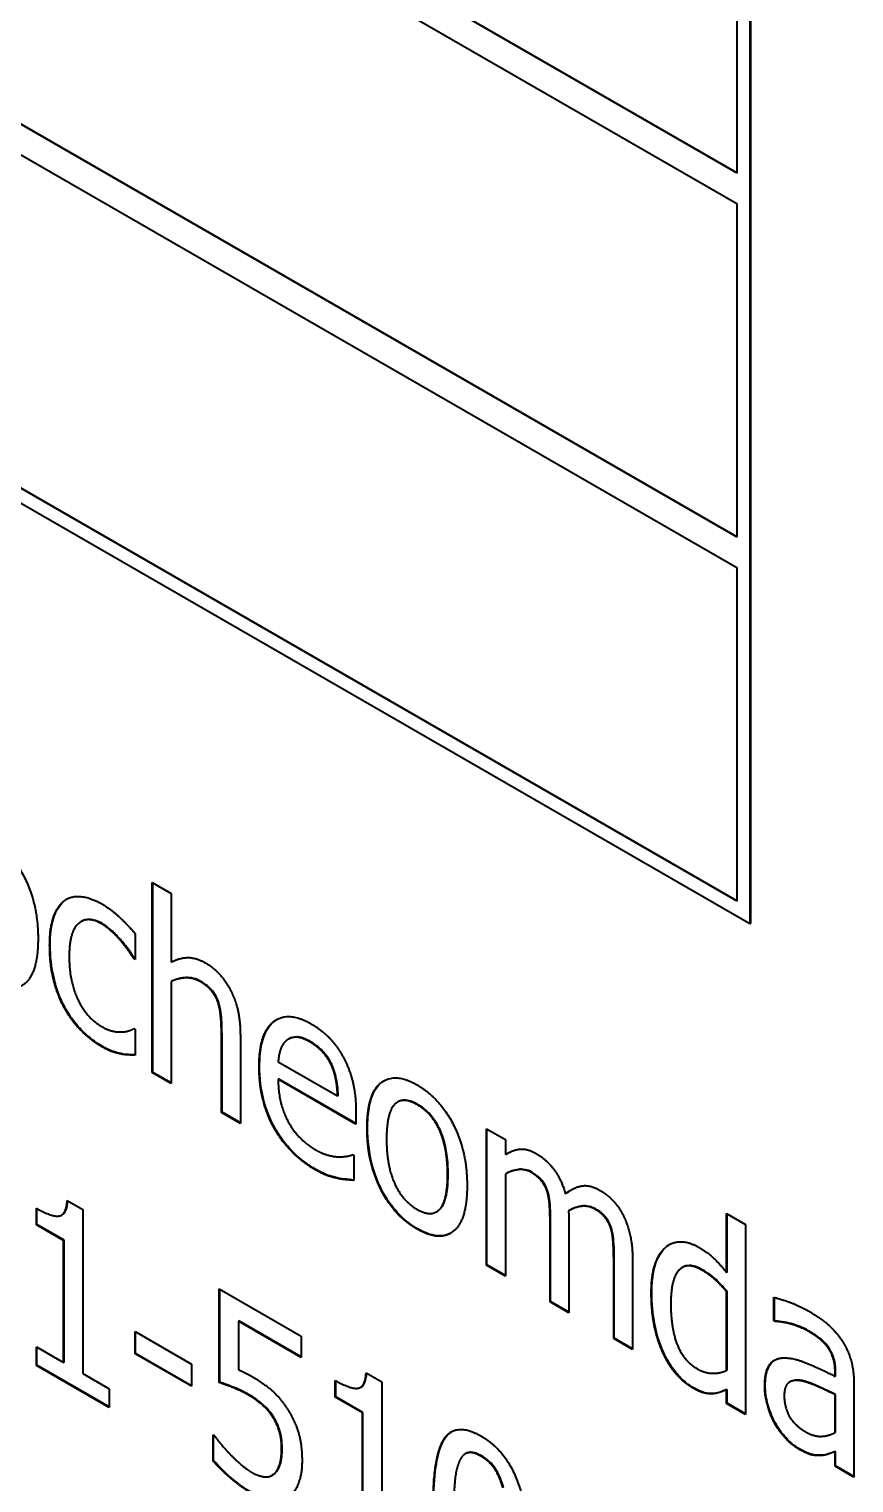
# Model space of a CAD drawing. Header units: millimetres. Extents: x 0 to 3364, y 0 to 2376.
# Drawn here: x 2982.97 to 2988.54, y 1885.58 to 1895.38 of the extents above; entities that cross this region are included whole.
import ezdxf

# ---------------------------------------------------------------- set-up
doc = ezdxf.new("R2010")
doc.units = ezdxf.units.MM
doc.header["$LTSCALE"] = 4
doc.layers.add('가시적인 것(ISO)', color=3, linetype='Continuous', lineweight=40, true_color=0x00ff00)
doc.layers.add('가시적인 좁은 것(ISO)', color=3, linetype='Continuous', lineweight=35, true_color=0x00ff00)

msp = doc.modelspace()

# ---------------------------------------------------------------- linework, layer by layer
at = {"layer": '가시적인 것(ISO)'}
for p, q in [((2987.8342, 1908.9738), (2987.8342, 1889.3527)), ((2987.8377, 1908.9758), (2987.8377, 1889.3547)), ((2987.7458, 1894.4111), (2972.0127, 1903.4712)), ((2972.0162, 1903.4732), (2987.7458, 1894.4151)), ((2972.0127, 1903.2668), (2987.7458, 1894.2067)), ((2987.7458, 1891.9584), (2972.0127, 1901.0185)), ((2972.0162, 1901.0206), (2987.7458, 1891.9625)), ((2972.0127, 1900.8141), (2987.7458, 1891.754)), ((2987.8342, 1889.3527), (2971.9243, 1898.5146)), ((2987.7458, 1889.5058), (2972.0127, 1898.5659)), ((2972.0162, 1898.5679), (2987.7458, 1889.5098)), ((2987.7458, 1896.6593), (2987.7458, 1894.4111)), ((2987.7458, 1894.2067), (2987.7458, 1891.9584)), ((2987.7458, 1891.754), (2987.7458, 1889.5058)), ((2983.8045, 1889.6303), (2983.9317, 1889.557)), ((2983.8045, 1888.3493), (2983.8045, 1889.6303)), ((2983.808, 1888.3513), (2983.808, 1889.6282)), ((2983.9317, 1889.557), (2983.9317, 1889.0939)), ((2983.328, 1889.3695), (2983.3245, 1889.3675)), ((2983.6885, 1889.2867), (2983.6885, 1889.1127)), ((2987.8377, 1889.3547), (2987.8342, 1889.3527)), ((2983.6843, 1889.1192), (2983.6807, 1889.1172)), ((2983.6885, 1889.1127), (2983.6807, 1889.1172)), ((2983.6885, 1889.1168), (2983.6843, 1889.1192)), ((2983.9353, 1888.9658), (2983.9317, 1888.9637)), ((2983.9317, 1888.9637), (2983.9317, 1888.276)), ((2984.2507, 1888.8268), (2984.2472, 1888.8248)), ((2983.6807, 1888.6462), (2983.6885, 1888.6417)), ((2983.6885, 1888.6417), (2983.6885, 1888.4678)), ((2984.2712, 1888.0805), (2984.2712, 1888.6052)), ((2984.2748, 1888.0826), (2984.2748, 1888.6073)), ((2984.3984, 1888.6045), (2984.3984, 1888.0073)), ((2984.7269, 1888.5769), (2984.7234, 1888.5748)), ((2983.5932, 1888.4781), (2983.5896, 1888.476)), ((2984.6537, 1888.4227), (2985.0543, 1888.1921)), ((2983.808, 1888.3513), (2983.8045, 1888.3493)), ((2983.9317, 1888.276), (2983.8045, 1888.3493)), ((2983.9317, 1888.2801), (2983.808, 1888.3513)), ((2984.6573, 1888.3065), (2984.6537, 1888.3045)), ((2985.178, 1888.0025), (2984.6537, 1888.3045)), ((2985.178, 1888.0066), (2984.6573, 1888.3065)), ((2985.0578, 1888.1941), (2985.0543, 1888.1921)), ((2985.4624, 1888.1531), (2985.4589, 1888.1511)), ((2984.2748, 1888.0826), (2984.2712, 1888.0805)), ((2984.3984, 1888.0073), (2984.2712, 1888.0805)), ((2984.3984, 1888.0113), (2984.2748, 1888.0826)), ((2985.178, 1888.087), (2985.178, 1888.0025)), ((2986.0582, 1887.0515), (2986.0582, 1887.9717)), ((2986.0582, 1887.9717), (2986.1854, 1887.8985)), ((2986.0617, 1887.0535), (2986.0617, 1887.9697)), ((2986.1854, 1887.8985), (2986.1854, 1887.7971)), ((2985.1557, 1887.7968), (2985.1634, 1887.7923)), ((2985.1634, 1887.7923), (2985.1634, 1887.6234)), ((2986.1889, 1887.7991), (2986.1854, 1887.7971)), ((2986.1889, 1887.668), (2986.1854, 1887.6659)), ((2986.1854, 1887.6659), (2986.1854, 1886.9782)), ((2986.5938, 1887.5342), (2986.5902, 1887.5322)), ((2983.0232, 1887.3236), (2983.0232, 1887.4359)), ((2983.0267, 1887.3257), (2983.0267, 1887.4339)), ((2983.2312, 1887.4871), (2983.3361, 1887.4267)), ((2983.3361, 1887.4267), (2983.3361, 1886.3216)), ((2986.6162, 1887.42), (2986.6127, 1887.418)), ((2983.0267, 1887.3257), (2983.0232, 1887.3236)), ((2983.2063, 1887.2182), (2983.0232, 1887.3236)), ((2983.2098, 1887.2202), (2983.0267, 1887.3257)), ((2983.1962, 1887.3913), (2983.1926, 1887.3893)), ((2985.7241, 1887.4133), (2985.7206, 1887.4113)), ((2986.4871, 1886.8045), (2986.4871, 1887.3372)), ((2986.4906, 1886.8065), (2986.4906, 1887.3392)), ((2986.6143, 1887.3374), (2986.6143, 1886.7312)), ((2987.6767, 1887.0029), (2987.6767, 1887.4004)), ((2987.6767, 1887.4004), (2987.8039, 1887.3272)), ((2987.6802, 1887.005), (2987.6802, 1887.3984)), ((2987.8039, 1887.3272), (2987.8039, 1886.0462)), ((2983.2098, 1887.2202), (2983.2063, 1887.2182)), ((2983.2063, 1886.3963), (2983.2063, 1887.2182)), ((2983.2098, 1886.3984), (2983.2098, 1887.2202)), ((2986.0617, 1887.0535), (2986.0582, 1887.0515)), ((2986.1854, 1886.9782), (2986.0582, 1887.0515)), ((2986.1854, 1886.9823), (2986.0617, 1887.0535)), ((2986.916, 1886.5575), (2986.916, 1887.0902)), ((2986.9195, 1886.5595), (2986.9195, 1887.0922)), ((2987.0432, 1887.0904), (2987.0432, 1886.4842)), ((2987.382, 1887.0378), (2987.3785, 1887.0357)), ((2987.6802, 1887.005), (2987.6767, 1887.0029)), ((2984.2558, 1886.261), (2984.2558, 1886.8931)), ((2984.2558, 1886.8931), (2984.8084, 1886.5748)), ((2984.2593, 1886.2631), (2984.2593, 1886.8911)), ((2987.6802, 1886.8768), (2987.6767, 1886.8747)), ((2987.6767, 1886.343), (2987.6767, 1886.8747)), ((2987.6802, 1886.3451), (2987.6802, 1886.8768)), ((2987.9964, 1886.6777), (2987.9964, 1886.8357)), ((2988, 1886.6797), (2988, 1886.8348)), ((2986.4906, 1886.8065), (2986.4871, 1886.8045)), ((2986.6143, 1886.7312), (2986.4871, 1886.8045)), ((2986.6143, 1886.7353), (2986.4906, 1886.8065)), ((2984.3891, 1886.6763), (2984.3855, 1886.6743)), ((2984.8084, 1886.4307), (2984.3855, 1886.6743)), ((2984.3855, 1886.6743), (2984.3855, 1886.3473)), ((2984.8084, 1886.4348), (2984.3891, 1886.6763)), ((2988, 1886.6797), (2987.9964, 1886.6777)), ((2988.0042, 1886.6732), (2987.9964, 1886.6777)), ((2988.0077, 1886.6753), (2988, 1886.6797)), ((2988.0077, 1886.6753), (2988.0042, 1886.6732)), ((2983.6885, 1886.4556), (2983.6885, 1886.6046)), ((2983.6885, 1886.6046), (2984.0701, 1886.3849)), ((2983.692, 1886.4576), (2983.692, 1886.6026)), ((2984.8084, 1886.5748), (2984.8084, 1886.4307)), ((2986.9195, 1886.5595), (2986.916, 1886.5575)), ((2987.0432, 1886.4842), (2986.916, 1886.5575)), ((2987.0432, 1886.4883), (2986.9195, 1886.5595)), ((2983.0232, 1886.3766), (2983.0232, 1886.5018)), ((2983.0232, 1886.5018), (2983.2063, 1886.3963)), ((2983.0267, 1886.3786), (2983.0267, 1886.4997)), ((2983.692, 1886.4576), (2983.6885, 1886.4556)), ((2984.0701, 1886.2358), (2983.6885, 1886.4556)), ((2984.0701, 1886.2399), (2983.692, 1886.4576)), ((2987.2513, 1886.4659), (2987.2478, 1886.4638)), ((2983.0267, 1886.3786), (2983.0232, 1886.3766)), ((2983.5148, 1886.0934), (2983.0232, 1886.3766)), ((2983.5148, 1886.0975), (2983.0267, 1886.3786)), ((2983.2098, 1886.3984), (2983.2063, 1886.3963)), ((2984.0701, 1886.3849), (2984.0701, 1886.2358)), ((2987.6802, 1886.3451), (2987.6767, 1886.343)), ((2983.3361, 1886.3216), (2983.5148, 1886.2186)), ((2984.2593, 1886.2631), (2984.2558, 1886.261)), ((2985.0388, 1886.1629), (2985.0388, 1886.2752)), ((2985.0423, 1886.165), (2985.0423, 1886.2732)), ((2985.2468, 1886.3264), (2985.3517, 1886.266)), ((2985.3517, 1886.266), (2985.3517, 1885.1609)), ((2988.1046, 1886.2654), (2988.101, 1886.2634)), ((2988.409, 1886.3029), (2988.409, 1886.3328)), ((2988.4125, 1886.305), (2988.409, 1886.3029)), ((2988.4125, 1886.305), (2988.4125, 1886.3348)), ((2988.5362, 1886.2535), (2988.5362, 1885.6245)), ((2983.5148, 1886.2186), (2983.5148, 1886.0934)), ((2985.0423, 1886.165), (2985.0388, 1886.1629)), ((2985.2219, 1886.0575), (2985.0388, 1886.1629)), ((2985.2254, 1886.0595), (2985.0423, 1886.165)), ((2985.2118, 1886.2306), (2985.2082, 1886.2286)), ((2987.6802, 1886.2149), (2987.6767, 1886.2129)), ((2987.6767, 1886.1194), (2987.6767, 1886.2129)), ((2987.6802, 1886.1215), (2987.6802, 1886.2149)), ((2988.4125, 1886.1818), (2988.409, 1886.1797)), ((2988.409, 1885.9243), (2988.409, 1886.1797)), ((2988.4125, 1885.9264), (2988.4125, 1886.1818)), ((2985.2254, 1886.0595), (2985.2219, 1886.0575)), ((2985.2219, 1885.2356), (2985.2219, 1886.0575)), ((2985.2254, 1885.2377), (2985.2254, 1886.0595)), ((2987.6802, 1886.1215), (2987.6767, 1886.1194)), ((2987.8039, 1886.0462), (2987.6767, 1886.1194)), ((2987.8039, 1886.0503), (2987.6802, 1886.1215)), ((2984.6237, 1886.0264), (2984.6202, 1886.0243)), ((2984.2145, 1885.7343), (2984.2145, 1885.9082)), ((2984.2145, 1885.9082), (2984.224, 1885.9027)), ((2984.218, 1885.7363), (2984.218, 1885.9061)), ((2988.4125, 1885.9264), (2988.409, 1885.9243)), ((2985.9191, 1885.7826), (2985.9156, 1885.7806)), ((2988.3206, 1885.7716), (2988.317, 1885.7696)), ((2988.4125, 1885.7972), (2988.409, 1885.7951)), ((2988.409, 1885.6977), (2988.409, 1885.7951)), ((2988.4125, 1885.6998), (2988.4125, 1885.7972)), ((2984.218, 1885.7363), (2984.2145, 1885.7343)), ((2988.4125, 1885.6998), (2988.409, 1885.6977)), ((2988.5362, 1885.6245), (2988.409, 1885.6977)), ((2988.5362, 1885.6286), (2988.4125, 1885.6998)), ((2984.6169, 1885.6384), (2984.6133, 1885.6363)), ((2984.6289, 1885.6468), (2984.6254, 1885.6447))]:
    msp.add_line(p, q, dxfattribs=at)
for points, degree in [([(2982.6974, 1889.9329), (2982.8504, 1889.8448), (2983.0344, 1889.4845), (2983.0344, 1889.2529)], 2), ([(2983.1126, 1889.2059), (2983.1126, 1889.3271), (2983.1659, 1889.4733), (2983.2106, 1889.5072)], 2), ([(2983.2106, 1889.5072), (2983.2553, 1889.5421), (2983.3885, 1889.53), (2983.465, 1889.4859)], 2), ([(2983.2141, 1889.5092), (2983.2186, 1889.5128), (2983.2234, 1889.516), (2983.2282, 1889.5189)], 3), ([(2983.465, 1889.4859), (2983.5277, 1889.4498), (2983.6429, 1889.3407), (2983.6885, 1889.2867)], 2), ([(2983.4633, 1889.3517), (2983.3644, 1889.4087), (2983.2441, 1889.2961), (2983.2441, 1889.1301)], 2), ([(2983.5939, 1889.2358), (2983.5681, 1889.2665), (2983.4959, 1889.3329), (2983.4633, 1889.3517)], 2), ([(2983.0344, 1889.2529), (2983.0344, 1889.0204), (2982.8504, 1888.8729), (2982.6974, 1888.961)], 2), ([(2983.2106, 1888.7887), (2983.1642, 1888.8741), (2983.1126, 1889.0846), (2983.1126, 1889.2059)], 2), ([(2983.6807, 1889.1172), (2983.6678, 1889.1385), (2983.6249, 1889.1991), (2983.5939, 1889.2358)], 2), ([(2983.2441, 1889.1301), (2983.2441, 1888.9682), (2983.3601, 1888.7195), (2983.4633, 1888.6601)], 2), ([(2983.9317, 1889.0939), (2983.9884, 1889.1239), (2984.0993, 1889.1256), (2984.1612, 1889.09)], 2), ([(2984.1612, 1889.09), (2984.2729, 1889.0256), (2984.3984, 1888.7745), (2984.3984, 1888.6045)], 2), ([(2984.1277, 1888.9622), (2984.0804, 1888.9894), (2983.9799, 1888.9857), (2983.9317, 1888.9637)], 2), ([(2984.2472, 1888.8248), (2984.2317, 1888.8685), (2984.1758, 1888.9345), (2984.1277, 1888.9622)], 2), ([(2983.465, 1888.5239), (2983.3876, 1888.5685), (2983.257, 1888.7024), (2983.2106, 1888.7887)], 2), ([(2984.2712, 1888.6052), (2984.2712, 1888.6688), (2984.2609, 1888.7841), (2984.2472, 1888.8248)], 2), ([(2984.5248, 1888.3897), (2984.5248, 1888.6142), (2984.7182, 1888.7692), (2984.8746, 1888.6791)], 2), ([(2983.4633, 1888.6601), (2983.5252, 1888.6244), (2983.6378, 1888.6222), (2983.6807, 1888.6462)], 2), ([(2984.8746, 1888.6791), (2984.9451, 1888.6385), (2985.0534, 1888.5265), (2985.0938, 1888.4506)], 2), ([(2983.5896, 1888.476), (2983.557, 1888.4829), (2983.5054, 1888.5007), (2983.465, 1888.5239)], 2), ([(2984.7165, 1888.5705), (2984.6872, 1888.5505), (2984.658, 1888.4789), (2984.6537, 1888.4227)], 2), ([(2984.8669, 1888.5564), (2984.8162, 1888.5856), (2984.7448, 1888.5899), (2984.7165, 1888.5705)], 2), ([(2985.0113, 1888.4017), (2984.9889, 1888.4493), (2984.9185, 1888.5267), (2984.8669, 1888.5564)], 2), ([(2983.6885, 1888.4678), (2983.6696, 1888.4677), (2983.6128, 1888.4696), (2983.5896, 1888.476)], 2), ([(2985.0543, 1888.1921), (2985.0525, 1888.2557), (2985.0311, 1888.3595), (2985.0113, 1888.4017)], 2), ([(2985.0938, 1888.4506), (2985.1351, 1888.3741), (2985.178, 1888.1973), (2985.178, 1888.087)], 2), ([(2984.9047, 1887.6949), (2984.7242, 1887.7988), (2984.5248, 1888.1611), (2984.5248, 1888.3897)], 2), ([(2984.6537, 1888.3045), (2984.6537, 1888.1445), (2984.7861, 1887.8983), (2984.9038, 1887.8305)], 2), ([(2985.2528, 1887.9754), (2985.2528, 1888.2059), (2985.4385, 1888.3544), (2985.5906, 1888.2668)], 2), ([(2985.5906, 1888.2668), (2985.7436, 1888.1787), (2985.9275, 1887.8184), (2985.9275, 1887.5868)], 2), ([(2985.5906, 1888.1337), (2985.4918, 1888.1906), (2985.3843, 1888.0785), (2985.3843, 1887.8997)], 2), ([(2985.796, 1887.6626), (2985.796, 1887.8414), (2985.6895, 1888.0767), (2985.5906, 1888.1337)], 2), ([(2985.5906, 1887.2949), (2985.4333, 1887.3855), (2985.2528, 1887.7508), (2985.2528, 1887.9754)], 2), ([(2984.9038, 1887.8305), (2984.9451, 1887.8067), (2985.0259, 1887.7831), (2985.0586, 1887.7822)], 2), ([(2985.3843, 1887.8997), (2985.3843, 1887.7257), (2985.4918, 1887.485), (2985.5906, 1887.4281)], 2), ([(2986.1854, 1887.7971), (2986.2353, 1887.829), (2986.3332, 1887.8392), (2986.3926, 1887.805)], 2), ([(2985.0586, 1887.7822), (2985.0929, 1887.7822), (2985.1402, 1887.7898), (2985.1557, 1887.7968)], 2), ([(2986.1889, 1887.7991), (2986.1923, 1887.8013), (2986.1958, 1887.8034), (2986.1993, 1887.8055)], 3), ([(2986.3926, 1887.805), (2986.4596, 1887.7664), (2986.5627, 1887.6325), (2986.5902, 1887.5322)], 2), ([(2985.0482, 1887.638), (2985.0113, 1887.6464), (2984.9511, 1887.6681), (2984.9047, 1887.6949)], 2), ([(2985.1634, 1887.6234), (2985.1411, 1887.6253), (2985.0749, 1887.6316), (2985.0482, 1887.638)], 2), ([(2985.5906, 1887.4281), (2985.6886, 1887.3716), (2985.796, 1887.4857), (2985.796, 1887.6626)], 2), ([(2986.3599, 1887.6767), (2986.3186, 1887.7005), (2986.2284, 1887.6899), (2986.1854, 1887.6659)], 2), ([(2986.4665, 1887.5508), (2986.4527, 1887.5915), (2986.4029, 1887.652), (2986.3599, 1887.6767)], 2), ([(2985.9275, 1887.5868), (2985.9275, 1887.3543), (2985.7436, 1887.2068), (2985.5906, 1887.2949)], 2), ([(2986.4871, 1887.3372), (2986.4871, 1887.4008), (2986.4794, 1887.5135), (2986.4665, 1887.5508)], 2), ([(2986.5902, 1887.5322), (2986.6478, 1887.5775), (2986.757, 1887.5951), (2986.8215, 1887.558)], 2), ([(2986.5938, 1887.5342), (2986.6058, 1887.5437), (2986.6186, 1887.5526), (2986.632, 1887.5604)], 3), ([(2986.8215, 1887.558), (2986.8704, 1887.5298), (2986.9495, 1887.4475), (2986.9796, 1887.3884)], 2), ([(2983.0232, 1887.4359), (2983.1272, 1887.376), (2983.2252, 1887.3912), (2983.2312, 1887.4871)], 2), ([(2986.7888, 1887.4297), (2986.7493, 1887.4525), (2986.6599, 1887.4454), (2986.6117, 1887.4174)], 2), ([(2986.6117, 1887.4174), (2986.6126, 1887.403), (2986.6143, 1887.3633), (2986.6143, 1887.3374)], 2), ([(2986.8954, 1887.3038), (2986.8816, 1887.3445), (2986.8318, 1887.405), (2986.7888, 1887.4297)], 2), ([(2986.9796, 1887.3884), (2987.0097, 1887.3294), (2987.0432, 1887.1849), (2987.0432, 1887.0904)], 2), ([(2986.916, 1887.0902), (2986.916, 1887.1538), (2986.9083, 1887.2665), (2986.8954, 1887.3038)], 2), ([(2987.1696, 1886.8646), (2987.1696, 1886.9859), (2987.2211, 1887.1331), (2987.2667, 1887.1734)], 2), ([(2987.2667, 1887.1734), (2987.308, 1887.2093), (2987.4248, 1887.2106), (2987.4893, 1887.1734)], 2), ([(2987.2702, 1887.1755), (2987.277, 1887.1814), (2987.2842, 1887.1866), (2987.2918, 1887.1911)], 3), ([(2987.4893, 1887.1734), (2987.546, 1887.1408), (2987.6303, 1887.0614), (2987.6767, 1887.0029)], 2), ([(2987.5099, 1887.0194), (2987.412, 1887.0759), (2987.3011, 1886.9608), (2987.3011, 1886.7919)], 2), ([(2987.6767, 1886.8747), (2987.6294, 1886.9298), (2987.5538, 1886.9942), (2987.5099, 1887.0194)], 2), ([(2987.2478, 1886.4638), (2987.21, 1886.5462), (2987.1696, 1886.7484), (2987.1696, 1886.8646)], 2), ([(2987.9964, 1886.8357), (2988.0317, 1886.8273), (2988.1632, 1886.7814), (2988.2268, 1886.7448)], 2), ([(2987.3011, 1886.7919), (2987.3011, 1886.6289), (2987.3862, 1886.408), (2987.4807, 1886.3535)], 2), ([(2988.2268, 1886.7448), (2988.305, 1886.6997), (2988.4116, 1886.6085), (2988.4546, 1886.545)], 2), ([(2988.2259, 1886.6081), (2988.1821, 1886.6334), (2988.0635, 1886.6699), (2988.0042, 1886.6732)], 2), ([(2988.3574, 1886.5016), (2988.3334, 1886.5343), (2988.2629, 1886.5868), (2988.2259, 1886.6081)], 2), ([(2988.4546, 1886.545), (2988.4958, 1886.4835), (2988.5362, 1886.34), (2988.5362, 1886.2535)], 2), ([(2987.4506, 1886.2238), (2987.3887, 1886.2594), (2987.2839, 1886.3824), (2987.2478, 1886.4638)], 2), ([(2988.409, 1886.3328), (2988.409, 1886.3864), (2988.3824, 1886.4683), (2988.3574, 1886.5016)], 2), ([(2984.3855, 1886.3473), (2984.4096, 1886.3374), (2984.4577, 1886.3127), (2984.4767, 1886.3018)], 2), ([(2987.4807, 1886.3535), (2987.5306, 1886.3248), (2987.632, 1886.3221), (2987.6767, 1886.343)], 2), ([(2987.9345, 1886.2373), (2987.9345, 1886.3327), (2988.0007, 1886.4297), (2988.0721, 1886.4274)], 2), ([(2988.0721, 1886.4274), (2988.1357, 1886.4266), (2988.3093, 1886.3534), (2988.409, 1886.3029)], 2), ([(2984.4543, 1886.1765), (2984.4002, 1886.2077), (2984.2893, 1886.2507), (2984.2558, 1886.261)], 2), ([(2984.4767, 1886.3018), (2984.554, 1886.2572), (2984.6615, 1886.1646), (2984.7105, 1886.0906)], 2), ([(2985.0388, 1886.2752), (2985.1428, 1886.2153), (2985.2408, 1886.2305), (2985.2468, 1886.3264)], 2), ([(2988.183, 1886.2721), (2988.1322, 1886.2825), (2988.0661, 1886.2421), (2988.0661, 1886.1725)], 2), ([(2988.409, 1886.1797), (2988.3635, 1886.201), (2988.2251, 1886.2638), (2988.183, 1886.2721)], 2), ([(2984.6202, 1886.0243), (2984.591, 1886.072), (2984.5067, 1886.1463), (2984.4543, 1886.1765)], 2), ([(2987.5744, 1886.1853), (2987.5478, 1886.1848), (2987.4893, 1886.2015), (2987.4506, 1886.2238)], 2), ([(2987.6767, 1886.2129), (2987.6466, 1886.2004), (2987.6036, 1886.1854), (2987.5744, 1886.1853)], 2), ([(2988.0016, 1885.988), (2987.9706, 1886.0436), (2987.9345, 1886.1757), (2987.9345, 1886.2373)], 2), ([(2988.0661, 1886.1725), (2988.0661, 1886.093), (2988.1391, 1885.9704), (2988.2096, 1885.9298)], 2), ([(2984.7105, 1886.0906), (2984.7612, 1886.0157), (2984.8145, 1885.8459), (2984.8145, 1885.7346)], 2), ([(2984.6769, 1885.8148), (2984.6769, 1885.8804), (2984.6477, 1885.9807), (2984.6202, 1886.0243)], 2), ([(2988.164, 1885.813), (2988.1168, 1885.8402), (2988.0334, 1885.9309), (2988.0016, 1885.988)], 2), ([(2984.224, 1885.9027), (2984.2394, 1885.8799), (2984.2979, 1885.8105), (2984.3331, 1885.7743)], 2), ([(2985.6989, 1885.4479), (2985.6989, 1885.7798), (2985.8562, 1885.9963), (2986.0212, 1885.9013)], 2), ([(2986.0212, 1885.9013), (2986.1871, 1885.8057), (2986.3427, 1885.3981), (2986.3427, 1885.0781)], 2), ([(2988.2096, 1885.9298), (2988.2689, 1885.8957), (2988.3669, 1885.9019), (2988.409, 1885.9243)], 2), ([(2984.3331, 1885.7743), (2984.3727, 1885.7346), (2984.4388, 1885.6776), (2984.4801, 1885.6539)], 2), ([(2984.6254, 1885.6447), (2984.6503, 1885.6672), (2984.6769, 1885.7492), (2984.6769, 1885.8148)], 2), ([(2986.0212, 1885.7651), (2985.9645, 1885.7978), (2985.8923, 1885.7748), (2985.8717, 1885.7221)], 2), ([(2986.1691, 1885.5528), (2986.1484, 1885.6273), (2986.078, 1885.7324), (2986.0212, 1885.7651)], 2), ([(2988.317, 1885.7696), (2988.2835, 1885.767), (2988.2208, 1885.7803), (2988.164, 1885.813)], 2), ([(2988.409, 1885.7951), (2988.3935, 1885.7901), (2988.3411, 1885.7706), (2988.317, 1885.7696)], 2), ([(2984.4784, 1885.5127), (2984.4062, 1885.5543), (2984.2661, 1885.6737), (2984.2145, 1885.7343)], 2), ([(2984.4801, 1885.6539), (2984.5205, 1885.6306), (2984.5979, 1885.6218), (2984.6254, 1885.6447)], 2), ([(2984.8145, 1885.7346), (2984.8145, 1885.6462), (2984.768, 1885.5218), (2984.7259, 1885.4904)], 2), ([(2985.8717, 1885.7221), (2985.851, 1885.6713), (2985.8364, 1885.4889), (2985.8364, 1885.3687)], 2), ([(2984.6169, 1885.6384), (2984.6211, 1885.6408), (2984.6251, 1885.6436), (2984.6289, 1885.6468)], 3)]:
    msp.add_open_spline(points, degree=degree, dxfattribs=at)
for points, knots in [([(2983.1161, 1889.2079), (2983.1161, 1889.3225), (2983.134, 1889.3823), (2983.1647, 1889.4558), (2983.1858, 1889.4878), (2983.2141, 1889.5092)], [-0.07189776, -0.07189776, -0.07189776, -0.07189776, -0.03670663, -0.03670663, 0, 0, 0, 0]), ([(2983.4668, 1889.3538), (2983.4517, 1889.3625), (2983.4367, 1889.3695), (2983.408, 1889.3791), (2983.3945, 1889.3818), (2983.3614, 1889.3831), (2983.3436, 1889.3785), (2983.328, 1889.3695)], [-0.16299094, -0.16299094, -0.16299094, -0.16299094, -0.14024749, -0.14024749, -0.1186812, -0.1186812, -0.08516179, -0.08516179, -0.08516179, -0.08516179]), ([(2983.5975, 1889.2378), (2983.574, 1889.2658), (2983.5489, 1889.2895), (2983.5132, 1889.3223), (2983.4901, 1889.3404), (2983.4668, 1889.3538)], [-0.03157786, -0.03157786, -0.03157786, -0.03157786, -0.01976727, -0.01976727, 0, 0, 0, 0]), ([(2983.2141, 1888.7907), (2983.1981, 1888.8202), (2983.1844, 1888.8505), (2983.1589, 1888.918), (2983.1489, 1888.9528), (2983.1227, 1889.0598), (2983.1161, 1889.1371), (2983.1161, 1889.2079)], [-0.08662132, -0.08662132, -0.08662132, -0.08662132, -0.07091029, -0.07091029, -0.05195137, -0.05195137, 0, 0, 0, 0]), ([(2983.6843, 1889.1192), (2983.6716, 1889.1402), (2983.6557, 1889.1627), (2983.6337, 1889.1937), (2983.6151, 1889.2169), (2983.5975, 1889.2378)], [-0.02298038, -0.02298038, -0.02298038, -0.02298038, -0.01694551, -0.01694551, 0, 0, 0, 0]), ([(2984.1312, 1888.9642), (2984.1149, 1888.9736), (2984.0989, 1888.9801), (2984.0602, 1888.9901), (2984.0421, 1888.9899), (2983.9981, 1888.9883), (2983.9653, 1888.9795), (2983.9353, 1888.9658)], [-0.04783413, -0.04783413, -0.04783413, -0.04783413, -0.04228344, -0.04228344, -0.03417336, -0.03417336, 0, 0, 0, 0]), ([(2984.2507, 1888.8268), (2984.2449, 1888.8432), (2984.2375, 1888.8593), (2984.2174, 1888.8922), (2984.2066, 1888.905), (2984.1774, 1888.9347), (2984.1544, 1888.9509), (2984.1312, 1888.9642)], [-0.03855405, -0.03855405, -0.03855405, -0.03855405, -0.0297502, -0.0297502, -0.01964082, -0.01964082, 0, 0, 0, 0]), ([(2983.4685, 1888.526), (2983.4398, 1888.5425), (2983.4111, 1888.5621), (2983.3567, 1888.6066), (2983.3302, 1888.6316), (2983.2706, 1888.6985), (2983.2401, 1888.7424), (2983.2141, 1888.7907)], [-0.08044573, -0.08044573, -0.08044573, -0.08044573, -0.05591261, -0.05591261, -0.03295889, -0.03295889, 0, 0, 0, 0]), ([(2984.2748, 1888.6073), (2984.2748, 1888.6603), (2984.2721, 1888.7144), (2984.2637, 1888.7772), (2984.2588, 1888.8028), (2984.2507, 1888.8268)], [-0.04331503, -0.04331503, -0.04331503, -0.04331503, -0.0157872, -0.0157872, 0, 0, 0, 0]), ([(2984.5283, 1888.3917), (2984.5283, 1888.4381), (2984.5314, 1888.4832), (2984.5457, 1888.5615), (2984.556, 1888.5955), (2984.593, 1888.6688), (2984.6206, 1888.6932), (2984.6448, 1888.7075)], [-0.14210217, -0.14210217, -0.14210217, -0.14210217, -0.1209944, -0.1209944, -0.10207716, -0.10207716, -0.07378621, -0.07378621, -0.07378621, -0.07378621]), ([(2983.5932, 1888.4781), (2983.5739, 1888.4821), (2983.5545, 1888.487), (2983.5141, 1888.5009), (2983.4894, 1888.5139), (2983.4685, 1888.526)], [-0.03468952, -0.03468952, -0.03468952, -0.03468952, -0.01771379, -0.01771379, 0, 0, 0, 0]), ([(2984.8704, 1888.5584), (2984.8543, 1888.5677), (2984.8379, 1888.5757), (2984.8025, 1888.5883), (2984.7894, 1888.5896), (2984.7611, 1888.5907), (2984.7429, 1888.5861), (2984.7269, 1888.5769)], [-0.03522729, -0.03522729, -0.03522729, -0.03522729, -0.02935181, -0.02935181, -0.02212217, -0.02212217, -0.00284568, -0.00284568, -0.00284568, -0.00284568]), ([(2985.0148, 1888.4037), (2985.0069, 1888.4205), (2984.9978, 1888.4366), (2984.9745, 1888.4707), (2984.9619, 1888.4852), (2984.9269, 1888.5219), (2984.898, 1888.5425), (2984.8704, 1888.5584)], [-0.03904079, -0.03904079, -0.03904079, -0.03904079, -0.03201187, -0.03201187, -0.02341156, -0.02341156, 0, 0, 0, 0]), ([(2983.6885, 1888.4698), (2983.674, 1888.4699), (2983.6594, 1888.4702), (2983.6284, 1888.4712), (2983.6106, 1888.4732), (2983.5932, 1888.4781)], [-0.02905391, -0.02905391, -0.02905391, -0.02905391, -0.01530542, -0.01530542, 0, 0, 0, 0]), ([(2985.0578, 1888.1941), (2985.0565, 1888.2409), (2985.0517, 1888.2837), (2985.036, 1888.3499), (2985.0272, 1888.3773), (2985.0148, 1888.4037)], [-0.04407769, -0.04407769, -0.04407769, -0.04407769, -0.01765231, -0.01765231, 0, 0, 0, 0]), ([(2984.9082, 1887.6969), (2984.8766, 1887.7151), (2984.8448, 1887.7363), (2984.7856, 1887.7833), (2984.7581, 1887.8085), (2984.6934, 1887.8789), (2984.6595, 1887.9257), (2984.6078, 1888.0181), (2984.5807, 1888.0749), (2984.5365, 1888.2334), (2984.5283, 1888.316), (2984.5283, 1888.3917)], [-0.25738, -0.25738, -0.25738, -0.25738, -0.2101741, -0.2101741, -0.167381, -0.167381, -0.1045278, -0.1045278, -0.0555574, -0.0555574, 0, 0, 0, 0]), ([(2985.2563, 1887.9774), (2985.2563, 1888.0247), (2985.2593, 1888.0709), (2985.273, 1888.1503), (2985.2828, 1888.1848), (2985.3193, 1888.2601), (2985.3463, 1888.2825), (2985.3678, 1888.2951)], [-0.13063328, -0.13063328, -0.13063328, -0.13063328, -0.1123019, -0.1123019, -0.09621194, -0.09621194, -0.07150376, -0.07150376, -0.07150376, -0.07150376]), ([(2985.5941, 1888.1357), (2985.5781, 1888.1449), (2985.5621, 1888.1524), (2985.532, 1888.1621), (2985.518, 1888.1645), (2985.489, 1888.1642), (2985.4749, 1888.1603), (2985.4624, 1888.1531)], [-0.13544963, -0.13544963, -0.13544963, -0.13544963, -0.11875979, -0.11875979, -0.10326441, -0.10326441, -0.08473146, -0.08473146, -0.08473146, -0.08473146]), ([(2985.7996, 1887.6646), (2985.7996, 1887.7066), (2985.7974, 1887.7514), (2985.7863, 1887.8326), (2985.7785, 1887.8711), (2985.7527, 1887.9512), (2985.7374, 1887.9813), (2985.7092, 1888.0298), (2985.6912, 1888.0541), (2985.6464, 1888.101), (2985.6204, 1888.1206), (2985.5941, 1888.1357)], [-0.085957, -0.085957, -0.085957, -0.085957, -0.06934265, -0.06934265, -0.05592497, -0.05592497, -0.04101288, -0.04101288, -0.02228505, -0.02228505, 0, 0, 0, 0]), ([(2985.5941, 1887.2969), (2985.5698, 1887.311), (2985.5454, 1887.3274), (2985.4992, 1887.3644), (2985.4775, 1887.3845), (2985.4217, 1887.4453), (2985.3911, 1887.4883), (2985.3401, 1887.5798), (2985.3119, 1887.6403), (2985.2652, 1887.8076), (2985.2563, 1887.8962), (2985.2563, 1887.9774)], [-0.2314011, -0.2314011, -0.2314011, -0.2314011, -0.1968434, -0.1968434, -0.1646481, -0.1646481, -0.1102897, -0.1102897, -0.0596216, -0.0596216, 0, 0, 0, 0]), ([(2985.0518, 1887.6401), (2985.0297, 1887.6451), (2985.0074, 1887.6511), (2984.9608, 1887.668), (2984.9324, 1887.683), (2984.9082, 1887.6969)], [-0.03994906, -0.03994906, -0.03994906, -0.03994906, -0.02053288, -0.02053288, 0, 0, 0, 0]), ([(2985.1634, 1887.6257), (2985.1414, 1887.6277), (2985.1181, 1887.6299), (2985.0924, 1887.6323), (2985.0717, 1887.6353), (2985.0518, 1887.6401)], [-0.02367493, -0.02367493, -0.02367493, -0.02367493, -0.01762699, -0.01762699, 0, 0, 0, 0]), ([(2985.7241, 1887.4133), (2985.7276, 1887.4153), (2985.7309, 1887.4175), (2985.7556, 1887.4366), (2985.7687, 1887.4618), (2985.7938, 1887.534), (2985.7996, 1887.5975), (2985.7996, 1887.6646)], [-0.07855563, -0.07855563, -0.07855563, -0.07855563, -0.07477469, -0.07477469, -0.04926273, -0.04926273, 0, 0, 0, 0]), ([(2986.3634, 1887.6788), (2986.349, 1887.6871), (2986.3349, 1887.6923), (2986.3008, 1887.6996), (2986.2844, 1887.6981), (2986.245, 1887.6934), (2986.2156, 1887.6828), (2986.1889, 1887.668)], [-0.04393803, -0.04393803, -0.04393803, -0.04393803, -0.03903194, -0.03903194, -0.03172074, -0.03172074, 0, 0, 0, 0]), ([(2986.47, 1887.5528), (2986.4647, 1887.5686), (2986.4578, 1887.5841), (2986.4377, 1887.6174), (2986.4265, 1887.6297), (2986.4031, 1887.6534), (2986.3833, 1887.6673), (2986.3634, 1887.6788)], [-0.02903812, -0.02903812, -0.02903812, -0.02903812, -0.02366513, -0.02366513, -0.01690219, -0.01690219, 0, 0, 0, 0]), ([(2986.4906, 1887.3392), (2986.4906, 1887.3846), (2986.4897, 1887.4495), (2986.4803, 1887.5147), (2986.4764, 1887.5344), (2986.47, 1887.5528)], [-0.04476283, -0.04476283, -0.04476283, -0.04476283, -0.01208837, -0.01208837, 0, 0, 0, 0]), ([(2983.1962, 1887.3913), (2983.2062, 1887.3971), (2983.2137, 1887.4065), (2983.2284, 1887.4365), (2983.2327, 1887.4606), (2983.2345, 1887.4852)], [-0.0317599, -0.0317599, -0.0317599, -0.0317599, -0.01978743, -0.01978743, -0.00099637, -0.00099637, -0.00099637, -0.00099637]), ([(2986.7923, 1887.4318), (2986.7785, 1887.4398), (2986.7648, 1887.4449), (2986.7329, 1887.4522), (2986.7174, 1887.4517), (2986.6743, 1887.4483), (2986.6427, 1887.4354), (2986.6153, 1887.4195)], [-0.04837341, -0.04837341, -0.04837341, -0.04837341, -0.0419405, -0.0419405, -0.03291733, -0.03291733, 0, 0, 0, 0]), ([(2986.8989, 1887.3058), (2986.8936, 1887.3216), (2986.8867, 1887.3371), (2986.8667, 1887.3704), (2986.8554, 1887.3827), (2986.832, 1887.4064), (2986.8122, 1887.4203), (2986.7923, 1887.4318)], [-0.02903812, -0.02903812, -0.02903812, -0.02903812, -0.02366513, -0.02366513, -0.01690219, -0.01690219, 0, 0, 0, 0]), ([(2985.8173, 1887.2678), (2985.79, 1887.2526), (2985.7589, 1887.2464), (2985.6825, 1887.2541), (2985.6386, 1887.2713), (2985.5941, 1887.2969)], [-0.07012066, -0.07012066, -0.07012066, -0.07012066, -0.03775459, -0.03775459, 0, 0, 0, 0]), ([(2986.9195, 1887.0922), (2986.9195, 1887.1376), (2986.9186, 1887.2025), (2986.9092, 1887.2677), (2986.9053, 1887.2874), (2986.8989, 1887.3058)], [-0.04476283, -0.04476283, -0.04476283, -0.04476283, -0.01208837, -0.01208837, 0, 0, 0, 0]), ([(2987.1731, 1886.8667), (2987.1731, 1886.9799), (2987.19, 1887.0361), (2987.2153, 1887.1082), (2987.2384, 1887.1473), (2987.2702, 1887.1755)], [-0.06716925, -0.06716925, -0.06716925, -0.06716925, -0.0434806, -0.0434806, 0, 0, 0, 0]), ([(2987.5135, 1887.0215), (2987.4982, 1887.0303), (2987.483, 1887.0374), (2987.4541, 1887.0468), (2987.4406, 1887.0493), (2987.4106, 1887.0496), (2987.3954, 1887.0455), (2987.382, 1887.0378)], [-0.16245449, -0.16245449, -0.16245449, -0.16245449, -0.13868189, -0.13868189, -0.11639143, -0.11639143, -0.08663663, -0.08663663, -0.08663663, -0.08663663]), ([(2987.6802, 1886.8768), (2987.6538, 1886.9076), (2987.6241, 1886.9394), (2987.5798, 1886.977), (2987.5529, 1886.9988), (2987.5135, 1887.0215)], [-0.09667555, -0.09667555, -0.09667555, -0.09667555, -0.03343207, -0.03343207, 0, 0, 0, 0]), ([(2987.2513, 1886.4659), (2987.2206, 1886.5329), (2987.2034, 1886.5986), (2987.1783, 1886.7242), (2987.1731, 1886.7983), (2987.1731, 1886.8667)], [-0.0842159, -0.0842159, -0.0842159, -0.0842159, -0.05018735, -0.05018735, 0, 0, 0, 0]), ([(2988.2295, 1886.6102), (2988.193, 1886.6312), (2988.1548, 1886.6449), (2988.0855, 1886.6662), (2988.0459, 1886.6731), (2988.0077, 1886.6753)], [-0.06038306, -0.06038306, -0.06038306, -0.06038306, -0.03556104, -0.03556104, 0, 0, 0, 0]), ([(2988.361, 1886.5036), (2988.3526, 1886.515), (2988.3436, 1886.5253), (2988.3197, 1886.5491), (2988.3068, 1886.5588), (2988.2777, 1886.5804), (2988.2536, 1886.5962), (2988.2295, 1886.6102)], [-0.02775981, -0.02775981, -0.02775981, -0.02775981, -0.02488929, -0.02488929, -0.0205187, -0.0205187, 0, 0, 0, 0]), ([(2987.4542, 1886.2258), (2987.4303, 1886.2396), (2987.4068, 1886.2566), (2987.3616, 1886.2976), (2987.3401, 1886.3212), (2987.2928, 1886.3837), (2987.27, 1886.4237), (2987.2513, 1886.4659)], [-0.06796176, -0.06796176, -0.06796176, -0.06796176, -0.0477141, -0.0477141, -0.02799481, -0.02799481, 0, 0, 0, 0]), ([(2988.4125, 1886.3348), (2988.4125, 1886.3551), (2988.4111, 1886.3774), (2988.4049, 1886.4099), (2988.4004, 1886.43), (2988.3821, 1886.4716), (2988.3725, 1886.4882), (2988.361, 1886.5036)], [-0.06194361, -0.06194361, -0.06194361, -0.06194361, -0.02763424, -0.02763424, -0.01172039, -0.01172039, 0, 0, 0, 0]), ([(2987.9381, 1886.2393), (2987.9381, 1886.2828), (2987.9432, 1886.3235), (2987.9697, 1886.3874), (2987.9864, 1886.4024), (2987.9995, 1886.4113), (2988.001, 1886.4122), (2988.0024, 1886.4131)], [-0.05705639, -0.05705639, -0.05705639, -0.05705639, -0.0417791, -0.0417791, -0.02723402, -0.02723402, -0.02543346, -0.02543346, -0.02543346, -0.02543346]), ([(2984.4578, 1886.1786), (2984.4044, 1886.2093), (2984.3632, 1886.2254), (2984.3208, 1886.2419), (2984.2867, 1886.2546), (2984.2593, 1886.2631)], [-0.03682437, -0.03682437, -0.03682437, -0.03682437, -0.0238375, -0.0238375, 0, 0, 0, 0]), ([(2985.2118, 1886.2306), (2985.2218, 1886.2364), (2985.2293, 1886.2457), (2985.244, 1886.2758), (2985.2483, 1886.2999), (2985.2501, 1886.3245)], [-0.0317599, -0.0317599, -0.0317599, -0.0317599, -0.01978743, -0.01978743, -0.00099637, -0.00099637, -0.00099637, -0.00099637]), ([(2988.1865, 1886.2742), (2988.1704, 1886.2774), (2988.1548, 1886.2786), (2988.1272, 1886.2753), (2988.1153, 1886.2716), (2988.1046, 1886.2654)], [-0.12148238, -0.12148238, -0.12148238, -0.12148238, -0.07692693, -0.07692693, -0.03699315, -0.03699315, -0.03699315, -0.03699315]), ([(2988.4125, 1886.1818), (2988.3762, 1886.1987), (2988.3338, 1886.2181), (2988.2674, 1886.2482), (2988.2278, 1886.266), (2988.1865, 1886.2742)], [-0.0805875, -0.0805875, -0.0805875, -0.0805875, -0.03690229, -0.03690229, 0, 0, 0, 0]), ([(2984.6237, 1886.0264), (2984.6139, 1886.0424), (2984.6031, 1886.0574), (2984.5744, 1886.0915), (2984.5593, 1886.1051), (2984.5218, 1886.1382), (2984.4895, 1886.1603), (2984.4578, 1886.1786)], [-0.0370555, -0.0370555, -0.0370555, -0.0370555, -0.03287275, -0.03287275, -0.02685488, -0.02685488, 0, 0, 0, 0]), ([(2987.5779, 1886.1873), (2987.5529, 1886.1868), (2987.5322, 1886.1923), (2987.5002, 1886.2014), (2987.4766, 1886.2129), (2987.4542, 1886.2258)], [-0.02791302, -0.02791302, -0.02791302, -0.02791302, -0.01906525, -0.01906525, 0, 0, 0, 0]), ([(2987.6802, 1886.2149), (2987.6632, 1886.2078), (2987.6461, 1886.201), (2987.6131, 1886.1895), (2987.5957, 1886.1874), (2987.5779, 1886.1873)], [-0.03584254, -0.03584254, -0.03584254, -0.03584254, -0.01686341, -0.01686341, 0, 0, 0, 0]), ([(2988.0051, 1885.99), (2987.9805, 1886.0343), (2987.9656, 1886.0771), (2987.9439, 1886.1565), (2987.9381, 1886.199), (2987.9381, 1886.2393)], [-0.05239997, -0.05239997, -0.05239997, -0.05239997, -0.0296009, -0.0296009, 0, 0, 0, 0]), ([(2984.6805, 1885.8168), (2984.6805, 1885.8398), (2984.6791, 1885.8646), (2984.6725, 1885.9073), (2984.6681, 1885.9276), (2984.6508, 1885.9773), (2984.6389, 1886.0024), (2984.6237, 1886.0264)], [-0.05405512, -0.05405512, -0.05405512, -0.05405512, -0.03261297, -0.03261297, -0.01706878, -0.01706878, 0, 0, 0, 0]), ([(2988.1676, 1885.815), (2988.1521, 1885.8239), (2988.1368, 1885.8344), (2988.1023, 1885.8626), (2988.0876, 1885.8779), (2988.0506, 1885.918), (2988.0262, 1885.9522), (2988.0051, 1885.99)], [-0.04072356, -0.04072356, -0.04072356, -0.04072356, -0.0342612, -0.0342612, -0.02596549, -0.02596549, 0, 0, 0, 0]), ([(2985.7024, 1885.4499), (2985.7024, 1885.5318), (2985.706, 1885.6162), (2985.7254, 1885.7536), (2985.74, 1885.8171), (2985.7773, 1885.8872), (2985.7957, 1885.9135), (2985.8238, 1885.9303)], [-0.2537224, -0.2537224, -0.2537224, -0.2537224, -0.1682701, -0.1682701, -0.0972012, -0.0972012, -0.0630639, -0.0630639, -0.0630639, -0.0630639]), ([(2984.6289, 1885.6468), (2984.6505, 1885.6662), (2984.6615, 1885.6928), (2984.6771, 1885.7409), (2984.6805, 1885.7787), (2984.6805, 1885.8168)], [-0.04388084, -0.04388084, -0.04388084, -0.04388084, -0.02795964, -0.02795964, 0, 0, 0, 0]), ([(2986.0248, 1885.7672), (2986.0119, 1885.7746), (2985.9989, 1885.7808), (2985.9749, 1885.7889), (2985.9638, 1885.7911), (2985.9445, 1885.7914), (2985.9322, 1885.7902), (2985.9191, 1885.7826)], [-0.08378199, -0.08378199, -0.08378199, -0.08378199, -0.06139139, -0.06139139, -0.04110778, -0.04110778, -0.02417273, -0.02417273, -0.02417273, -0.02417273]), ([(2986.1726, 1885.5548), (2986.1672, 1885.5744), (2986.1606, 1885.5943), (2986.1454, 1885.6313), (2986.137, 1885.6486), (2986.1139, 1885.6878), (2986.1004, 1885.7049), (2986.067, 1885.7395), (2986.0458, 1885.755), (2986.0248, 1885.7672)], [-0.04998703, -0.04998703, -0.04998703, -0.04998703, -0.03966355, -0.03966355, -0.03045864, -0.03045864, -0.01784843, -0.01784843, 0, 0, 0, 0]), ([(2988.3206, 1885.7716), (2988.3, 1885.77), (2988.2783, 1885.7709), (2988.2332, 1885.7804), (2988.2026, 1885.7948), (2988.1676, 1885.815)], [-0.05957308, -0.05957308, -0.05957308, -0.05957308, -0.02969813, -0.02969813, 0, 0, 0, 0]), ([(2988.4125, 1885.7972), (2988.3985, 1885.7926), (2988.3846, 1885.7875), (2988.3553, 1885.7766), (2988.3383, 1885.7724), (2988.3206, 1885.7716)], [-0.0322068, -0.0322068, -0.0322068, -0.0322068, -0.0170631, -0.0170631, 0, 0, 0, 0]), ([(2984.4819, 1885.5148), (2984.4155, 1885.553), (2984.3652, 1885.5943), (2984.2981, 1885.6515), (2984.256, 1885.6917), (2984.218, 1885.7363)], [-0.05861252, -0.05861252, -0.05861252, -0.05861252, -0.03626951, -0.03626951, 0, 0, 0, 0])]:
    msp.add_open_spline(points, degree=3, knots=knots, dxfattribs=at)
at = {"layer": '가시적인 좁은 것(ISO)'}
for p, q in [((2983.2141, 1889.5092), (2983.2106, 1889.5072)), ((2983.4668, 1889.3538), (2983.4633, 1889.3517)), ((2983.1161, 1889.2079), (2983.1126, 1889.2059)), ((2983.5975, 1889.2378), (2983.5939, 1889.2358)), ((2984.1312, 1888.9642), (2984.1277, 1888.9622)), ((2983.2141, 1888.7907), (2983.2106, 1888.7887)), ((2984.2748, 1888.6073), (2984.2712, 1888.6052)), ((2983.4685, 1888.526), (2983.465, 1888.5239)), ((2984.8704, 1888.5584), (2984.8669, 1888.5564)), ((2985.0148, 1888.4037), (2985.0113, 1888.4017)), ((2984.5283, 1888.3917), (2984.5248, 1888.3897)), ((2985.5941, 1888.1357), (2985.5906, 1888.1337)), ((2985.2563, 1887.9774), (2985.2528, 1887.9754)), ((2984.9082, 1887.6969), (2984.9047, 1887.6949)), ((2985.0518, 1887.6401), (2985.0482, 1887.638)), ((2985.7996, 1887.6646), (2985.796, 1887.6626)), ((2986.3634, 1887.6788), (2986.3599, 1887.6767)), ((2986.47, 1887.5528), (2986.4665, 1887.5508)), ((2986.7923, 1887.4318), (2986.7888, 1887.4297)), ((2986.4906, 1887.3392), (2986.4871, 1887.3372)), ((2985.5941, 1887.2969), (2985.5906, 1887.2949)), ((2986.8989, 1887.3058), (2986.8954, 1887.3038)), ((2987.2702, 1887.1755), (2987.2667, 1887.1734)), ((2986.9195, 1887.0922), (2986.916, 1887.0902)), ((2987.5135, 1887.0215), (2987.5099, 1887.0194)), ((2987.1731, 1886.8667), (2987.1696, 1886.8646)), ((2988.2295, 1886.6102), (2988.2259, 1886.6081)), ((2988.361, 1886.5036), (2988.3574, 1886.5016)), ((2988.1865, 1886.2742), (2988.183, 1886.2721)), ((2988.4125, 1886.3348), (2988.409, 1886.3328)), ((2984.4578, 1886.1786), (2984.4543, 1886.1765)), ((2987.4542, 1886.2258), (2987.4506, 1886.2238)), ((2987.5779, 1886.1873), (2987.5744, 1886.1853)), ((2987.9381, 1886.2393), (2987.9345, 1886.2373)), ((2988.0051, 1885.99), (2988.0016, 1885.988)), ((2984.6805, 1885.8168), (2984.6769, 1885.8148)), ((2986.0248, 1885.7672), (2986.0212, 1885.7651)), ((2988.1676, 1885.815), (2988.164, 1885.813))]:
    msp.add_line(p, q, dxfattribs=at)

doc.saveas('drawing.dxf')
